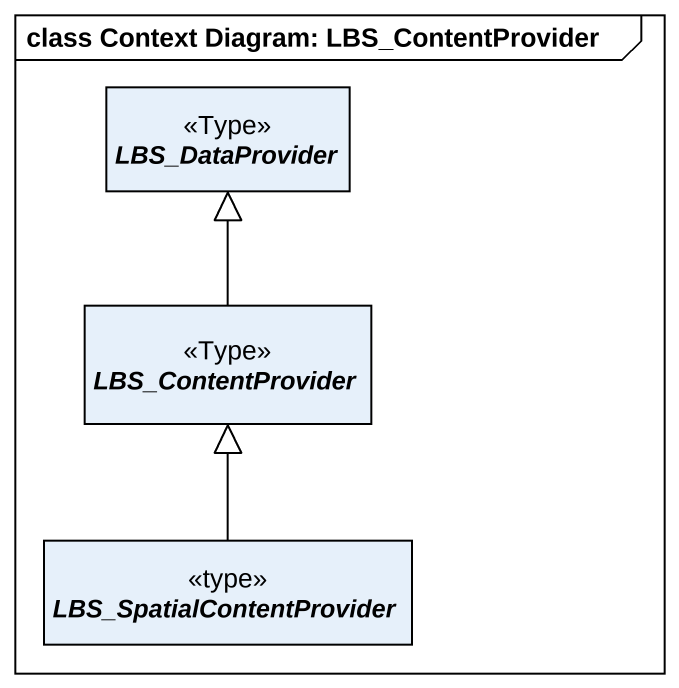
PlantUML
@startuml
mainframe class Context Diagram: LBS_ContentProvider
hide circle
hide empty members
abstract class LBS_DataProvider <<Type>>
abstract class LBS_ContentProvider <<Type>>
abstract class LBS_SpatialContentProvider <<type>>
LBS_ContentProvider -up-|> LBS_DataProvider
LBS_SpatialContentProvider -up-|> LBS_ContentProvider
@enduml
